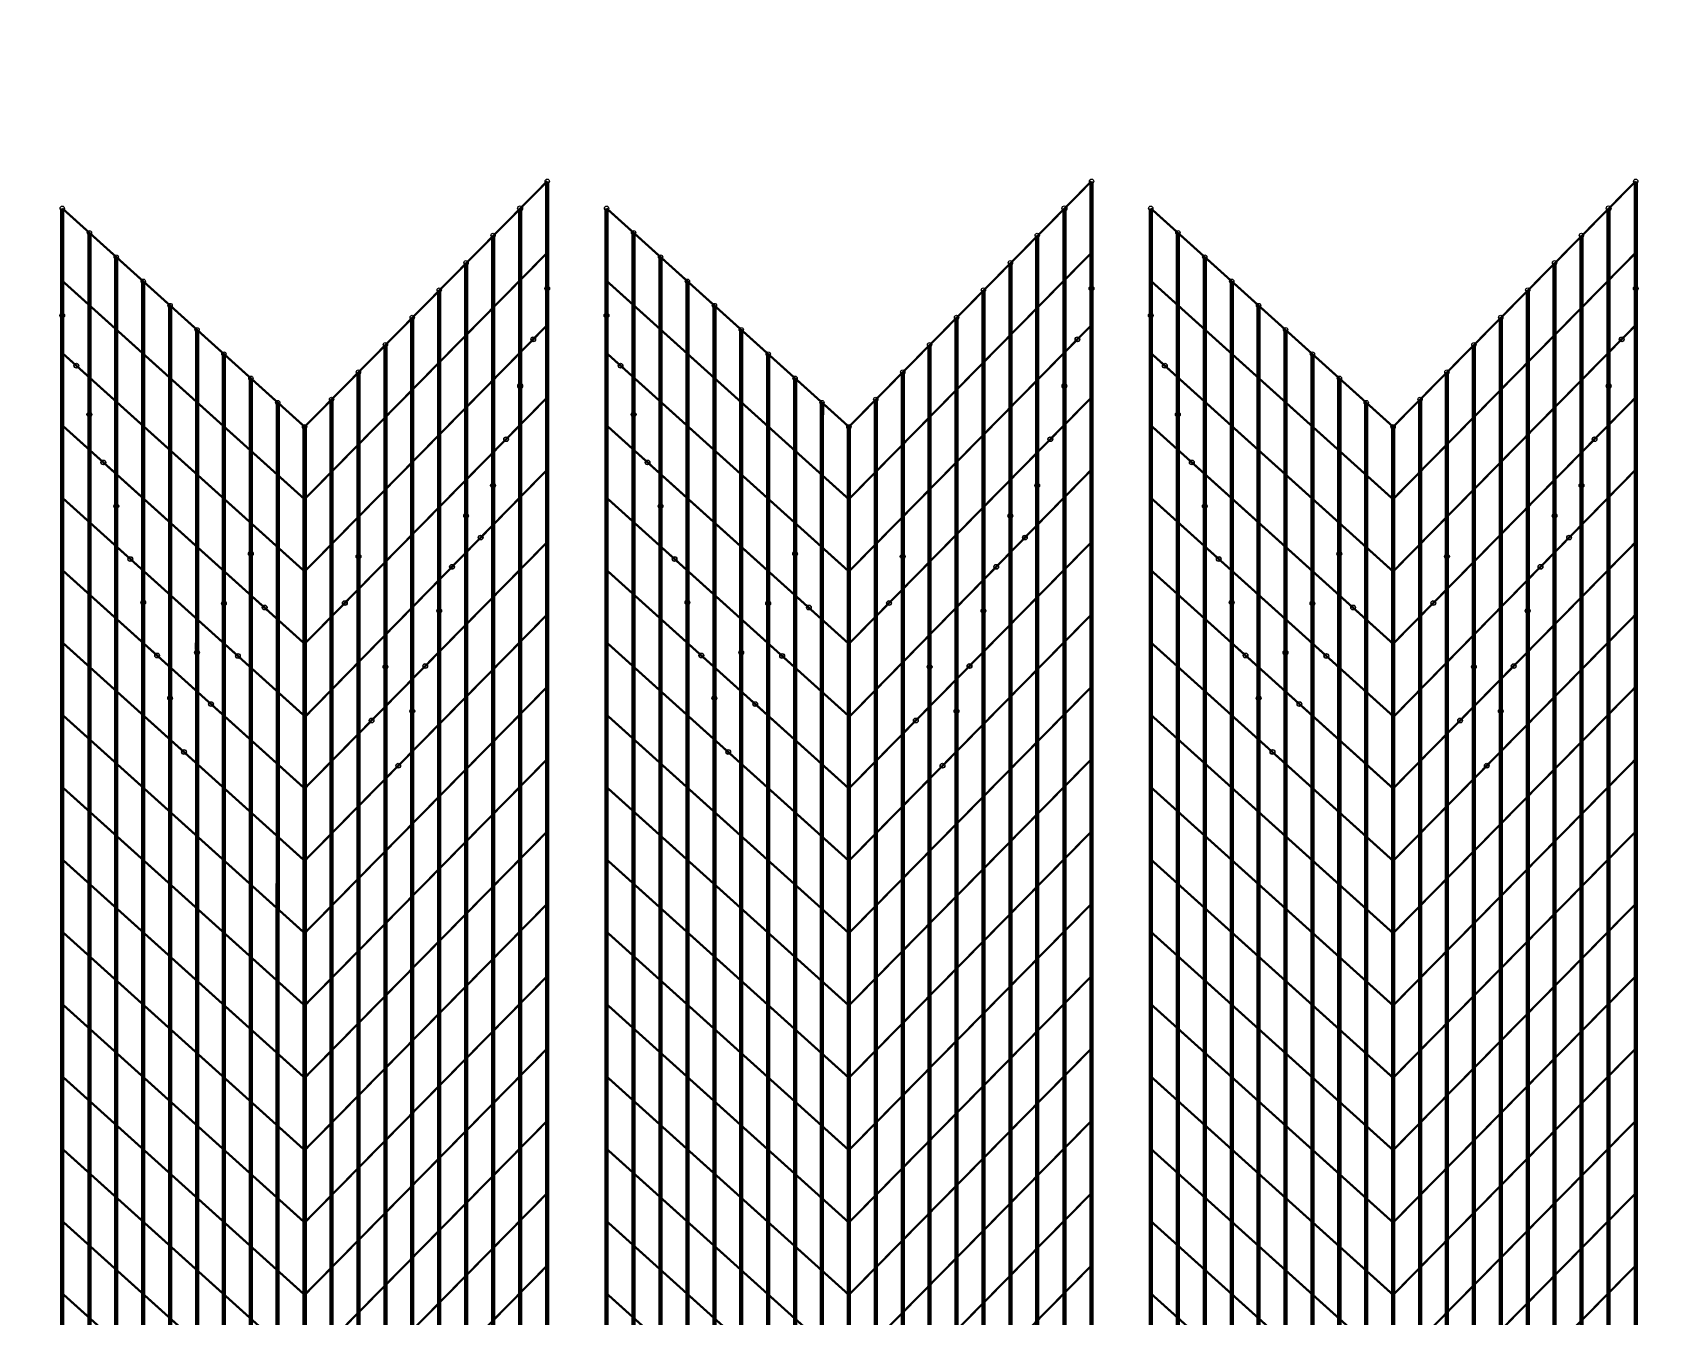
# Model space of a CAD drawing. Header units: millimetres. Extents: x -51 to 51, y -51 to 51.
# Drawn here: x 0.49 to 8.02, y 14.12 to 20.03 of the extents above; entities that cross this region are included whole.
import ezdxf

# ---------------------------------------------------------------- set-up
doc = ezdxf.new("R2010")
doc.units = ezdxf.units.MM
doc.linetypes.add('DASHED', pattern=[19.05, 12.7, -6.35])
for name, color, linetype in [('bottom_SU8', 5, 'Continuous'), ('metal', 43, 'Continuous'), ('Pt_pads', 1, 'Continuous'), ('reference', 18, 'DASHED')]:
    doc.layers.add(name, color=color, linetype=linetype)
doc.layers.add('top SU-8', color=3, linetype='Continuous', transparency=0.63)

msp = doc.modelspace()

# ---------------------------------------------------------------- linework, layer by layer
at = {"layer": 'bottom_SU8', "transparency": 33554559, "const_width": 0.01}
for points in [[(1.747, 18.2156), (2.8653, 19.3473)], [(4.2558, 18.2156), (5.3742, 19.3473)], [(6.7646, 18.2156), (7.883, 19.3473)], [(1.747, 17.8823), (2.8642, 19.0167)], [(4.2558, 17.8823), (5.373, 19.0167)], [(6.7646, 17.8823), (7.8818, 19.0167)], [(1.747, 17.5489), (2.8653, 18.6845)], [(4.2558, 17.5489), (5.3742, 18.6845)], [(6.7646, 17.5489), (7.883, 18.6845)], [(1.747, 17.2156), (2.8653, 18.3511)], [(4.2558, 17.2156), (5.3742, 18.3511)], [(6.7646, 17.2156), (7.883, 18.3511)], [(1.747, 16.8773), (2.8653, 18.0184)], [(4.2558, 16.8773), (5.3742, 18.0184)], [(6.7646, 16.8773), (7.883, 18.0184)], [(1.747, 16.5489), (2.8653, 17.6845)], [(4.2558, 16.5489), (5.3742, 17.6845)], [(6.7646, 16.5489), (7.883, 17.6845)], [(1.747, 16.2156), (2.8653, 17.3511)], [(4.2558, 16.2156), (5.3742, 17.3511)], [(6.7646, 16.2156), (7.883, 17.3511)], [(1.747, 15.8823), (2.8653, 17.0178)], [(4.2558, 15.8823), (5.3742, 17.0178)], [(6.7646, 15.8823), (7.883, 17.0178)], [(1.747, 15.5489), (2.8653, 16.6845)], [(4.2558, 15.5489), (5.3742, 16.6845)], [(6.7646, 15.5489), (7.883, 16.6845)], [(1.747, 15.2156), (2.8653, 16.3511)], [(4.2558, 15.2156), (5.3742, 16.3511)], [(6.7646, 15.2156), (7.883, 16.3511)], [(1.747, 14.8823), (2.8653, 16.0178)], [(4.2558, 14.8823), (5.3742, 16.0178)], [(6.7646, 14.8823), (7.883, 16.0178)], [(1.747, 14.5489), (2.8653, 15.6845)], [(4.2558, 14.5489), (5.3742, 15.6845)], [(6.7646, 14.5489), (7.883, 15.6845)], [(1.747, 14.2156), (2.8653, 15.3511)], [(4.2558, 14.2156), (5.3742, 15.3511)], [(6.7646, 14.2156), (7.883, 15.3511)], [(1.747, 13.8823), (2.8653, 15.0178)], [(4.2558, 13.8823), (5.3742, 15.0178)], [(6.7646, 13.8823), (7.883, 15.0178)], [(1.747, 13.5489), (2.8653, 14.6845)], [(4.2558, 13.5489), (5.3742, 14.6845)], [(6.7646, 13.5489), (7.883, 14.6845)], [(1.747, 13.2156), (2.8653, 14.3511)], [(4.2558, 13.2156), (5.3742, 14.3511)], [(6.7646, 13.2156), (7.883, 14.3511)]]:
    msp.add_lwpolyline(points, dxfattribs=at)
at = {"layer": 'bottom_SU8', "transparency": 33554544}
for points, const_width in [([(2.8653, 19.3473), (2.8653, 10.7434)], 0.02), ([(5.3742, 19.3473), (5.3742, 10.7434)], 0.02), ([(7.883, 19.3473), (7.883, 10.7434)], 0.02), ([(0.6296, 19.2223), (0.6296, 10.1367)], 0.02), ([(0.6296, 19.2223), (1.747, 18.2156)], 0.01), ([(2.7403, 19.2223), (2.7403, 10.1273)], 0.02), ([(3.1385, 19.2223), (3.1385, 10.1367)], 0.02), ([(3.1385, 19.2223), (4.2558, 18.2156)], 0.01), ([(5.2491, 19.2223), (5.2491, 10.1273)], 0.02), ([(5.6473, 19.2223), (5.6473, 10.1367)], 0.02), ([(5.6473, 19.2223), (6.7646, 18.2156)], 0.01), ([(7.758, 19.2223), (7.758, 10.1273)], 0.02), ([(0.6296, 18.8883), (1.747, 17.8816)], 0.01), ([(1.0027, 16.1266), (1.0027, 18.8861)], 0.02), ([(3.1385, 18.8883), (4.2558, 17.8816)], 0.01), ([(3.5116, 16.1266), (3.5116, 18.8861)], 0.02), ([(5.6473, 18.8883), (6.7646, 17.8816)], 0.01), ([(6.0204, 16.1266), (6.0204, 18.8861)], 0.02), ([(0.6296, 18.5556), (1.747, 17.5489)], 0.01), ([(3.1385, 18.5556), (4.2558, 17.5489)], 0.01), ([(5.6473, 18.5556), (6.7646, 17.5489)], 0.01), ([(0.6296, 18.2223), (1.747, 17.2156)], 0.01), ([(1.747, 18.2156), (1.747, 11.0436)], 0.02), ([(3.1385, 18.2223), (4.2558, 17.2156)], 0.01), ([(4.2558, 18.2156), (4.2558, 11.0436)], 0.02), ([(5.6473, 18.2223), (6.7646, 17.2156)], 0.01), ([(6.7646, 18.2156), (6.7646, 11.0436)], 0.02), ([(0.6296, 17.8889), (1.747, 16.8823)], 0.01), ([(3.1385, 17.8889), (4.2558, 16.8823)], 0.01), ([(5.6473, 17.8889), (6.7646, 16.8823)], 0.01), ([(0.6296, 17.5556), (1.747, 16.5489)], 0.01), ([(3.1385, 17.5556), (4.2558, 16.5489)], 0.01), ([(5.6473, 17.5556), (6.7646, 16.5489)], 0.01), ([(0.6296, 17.2223), (1.747, 16.2156)], 0.01), ([(3.1385, 17.2223), (4.2558, 16.2156)], 0.01), ([(5.6473, 17.2223), (6.7646, 16.2156)], 0.01), ([(0.6296, 16.8889), (1.747, 15.8823)], 0.01), ([(3.1385, 16.8889), (4.2558, 15.8823)], 0.01), ([(5.6473, 16.8889), (6.7646, 15.8823)], 0.01), ([(0.6296, 16.5556), (1.747, 15.5489)], 0.01), ([(3.1385, 16.5556), (4.2558, 15.5489)], 0.01), ([(5.6473, 16.5556), (6.7646, 15.5489)], 0.01), ([(0.6296, 16.2223), (1.747, 15.2156)], 0.01), ([(3.1385, 16.2223), (4.2558, 15.2156)], 0.01), ([(5.6473, 16.2223), (6.7646, 15.2156)], 0.01), ([(0.6296, 15.8889), (1.747, 14.8823)], 0.01), ([(3.1385, 15.8889), (4.2558, 14.8823)], 0.01), ([(5.6473, 15.8889), (6.7646, 14.8823)], 0.01), ([(0.6296, 15.5556), (1.747, 14.5489)], 0.01), ([(3.1385, 15.5556), (4.2558, 14.5489)], 0.01), ([(5.6473, 15.5556), (6.7646, 14.5489)], 0.01), ([(0.6296, 15.2223), (1.747, 14.2156)], 0.01), ([(3.1385, 15.2223), (4.2558, 14.2156)], 0.01), ([(5.6473, 15.2223), (6.7646, 14.2156)], 0.01), ([(0.6296, 14.8889), (1.747, 13.8823)], 0.01), ([(3.1385, 14.8889), (4.2558, 13.8823)], 0.01), ([(5.6473, 14.8889), (6.7646, 13.8823)], 0.01), ([(0.6296, 14.5556), (1.747, 13.5489)], 0.01), ([(3.1385, 14.5556), (4.2558, 13.5489)], 0.01), ([(5.6473, 14.5556), (6.7646, 13.5489)], 0.01), ([(0.6296, 14.2223), (1.747, 13.2156)], 0.01), ([(3.1385, 14.2223), (4.2558, 13.2156)], 0.01), ([(5.6473, 14.2223), (6.7646, 13.2156)], 0.01)]:
    msp.add_lwpolyline(points, dxfattribs=dict(at, const_width=const_width))
at = {"layer": 'bottom_SU8', "transparency": 33554559}
for points in [[(0.7547, 19.1096, 0.02, 0.02, 0), (0.7547, 9.6007, 0.02, 0.02, 0)], [(3.2635, 19.1096, 0.02, 0.02, 0), (3.2635, 9.6007, 0.02, 0.02, 0)], [(5.7723, 19.1096, 0.02, 0.02, 0), (5.7723, 9.6007, 0.02, 0.02, 0)], [(2.6153, 19.0973, 0.02, 0.02, 0), (2.6153, 9.5054, 0.02, 0.02, 0)], [(5.1241, 19.0973, 0.02, 0.02, 0), (5.1241, 9.5054, 0.02, 0.02, 0)], [(7.6329, 19.0973, 0.02, 0.02, 0), (7.6329, 9.5054, 0.02, 0.02, 0)], [(0.8787, 18.9979, 0.02, 0.02, 0), (0.8787, 9.0618, 0.02, 0.02, 0)], [(2.4913, 18.9713, 0.02, 0.02, 0), (2.4913, 8.8884, 0.02, 0.02, 0)], [(3.3875, 18.9979, 0.02, 0.02, 0), (3.3875, 9.0618, 0.02, 0.02, 0)], [(5.0001, 18.9713, 0.02, 0.02, 0), (5.0001, 8.8884, 0.02, 0.02, 0)], [(5.8963, 18.9979, 0.02, 0.02, 0), (5.8963, 9.0618, 0.02, 0.02, 0)], [(7.5089, 18.9713, 0.02, 0.02, 0), (7.5089, 8.8884, 0.02, 0.02, 0)], [(2.3672, 18.8454, 0.02, 0.02, 0), (2.3672, 8.2714, 0.02, 0.02, 0)], [(4.876, 18.8454, 0.02, 0.02, 0), (4.876, 8.2714, 0.02, 0.02, 0)], [(7.3849, 18.8454, 0.02, 0.02, 0), (7.3849, 8.2714, 0.02, 0.02, 0)], [(1.1268, 18.7744, 0.02, 0.02, 0), (1.1268, 7.9841, 0.02, 0.02, 0)], [(3.6356, 18.7744, 0.02, 0.02, 0), (3.6356, 7.9841, 0.02, 0.02, 0)], [(6.1444, 18.7744, 0.02, 0.02, 0), (6.1444, 7.9841, 0.02, 0.02, 0)], [(1.2509, 18.6626, 0.02, 0.02, 0), (1.2507, 7.4457, 0.02, 0.02, 0)], [(2.2432, 18.7194, 0.02, 0.02, 0), (2.2432, 7.6577, 0.02, 0.02, 0)], [(3.7597, 18.6626, 0.02, 0.02, 0), (3.7596, 7.4457, 0.02, 0.02, 0)], [(4.752, 18.7194, 0.02, 0.02, 0), (4.752, 7.6577, 0.02, 0.02, 0)], [(6.2685, 18.6626, 0.02, 0.02, 0), (6.2684, 7.4457, 0.02, 0.02, 0)], [(7.2608, 18.7194, 0.02, 0.02, 0), (7.2608, 7.6577, 0.02, 0.02, 0)], [(2.1191, 18.5935, 0.02, 0.02, 0), (2.1191, 7.0373, 0.02, 0.02, 0)], [(4.628, 18.5935, 0.02, 0.02, 0), (4.628, 7.0373, 0.02, 0.02, 0)], [(7.1368, 18.5935, 0.02, 0.02, 0), (7.1368, 7.0373, 0.02, 0.02, 0)], [(1.3749, 18.5509, 0.02, 0.02, 0), (1.3749, 6.9064, 0.02, 0.02, 0)], [(3.8837, 18.5509, 0.02, 0.02, 0), (3.8837, 6.9064, 0.02, 0.02, 0)], [(6.3925, 18.5509, 0.02, 0.02, 0), (6.3925, 6.9064, 0.02, 0.02, 0)], [(1.4989, 18.4391, 0.02, 0.02, 0), (1.4989, 6.3676, 0.02, 0.02, 0)], [(1.9951, 18.4675, 0.02, 0.02, 0), (1.995, 6.4201, 0.02, 0.02, 0)], [(4.0077, 18.4391, 0.02, 0.02, 0), (4.0077, 6.3676, 0.02, 0.02, 0)], [(4.5039, 18.4675, 0.02, 0.02, 0), (4.5039, 6.4201, 0.02, 0.02, 0)], [(6.5166, 18.4391, 0.02, 0.02, 0), (6.5166, 6.3676, 0.02, 0.02, 0)], [(7.0127, 18.4675, 0.02, 0.02, 0), (7.0127, 6.4201, 0.02, 0.02, 0)], [(1.623, 18.3274, 0.02, 0.02, 0), (1.6207, 6.7579, 0.02, 0.02, 0)], [(1.871, 18.3416, 0.02, 0.02, 0), (1.871, 6.8807, 0.02, 0.02, 0)], [(4.1318, 18.3274, 0.02, 0.02, 0), (4.1296, 6.7579, 0.02, 0.02, 0)], [(4.3799, 18.3416, 0.02, 0.02, 0), (4.3799, 6.8807, 0.02, 0.02, 0)], [(6.6406, 18.3274, 0.02, 0.02, 0), (6.6384, 6.7579, 0.02, 0.02, 0)], [(6.8887, 18.3416, 0.02, 0.02, 0), (6.8887, 6.8807, 0.02, 0.02, 0)], [(1.0027, 16.1266, 0.02, 0.02, 0), (1.0027, 8.523, 0.04, 0.04, 0)], [(3.5116, 16.1266, 0.02, 0.02, 0), (3.5116, 8.523, 0.04, 0.04, 0)], [(6.0204, 16.1266, 0.02, 0.02, 0), (6.0204, 8.523, 0.04, 0.04, 0)]]:
    msp.add_lwpolyline(points, format="xyseb", dxfattribs=at)
at = {"layer": 'bottom_SU8', "transparency": 33554544}
for centre, radius in [((2.8653, 19.3473), 0.01), ((5.3742, 19.3473), 0.01), ((7.883, 19.3473), 0.01), ((0.6296, 19.2223), 0.01), ((2.7403, 19.2223), 0.0115), ((3.1385, 19.2223), 0.01), ((5.2491, 19.2223), 0.0115), ((5.6473, 19.2223), 0.01), ((7.758, 19.2223), 0.0115), ((0.7547, 19.1096), 0.01), ((3.2635, 19.1096), 0.01), ((5.7723, 19.1096), 0.01), ((0.8787, 18.9979), 0.01), ((3.3875, 18.9979), 0.01), ((5.8963, 18.9979), 0.01), ((1.0027, 18.8861), 0.01), ((3.5116, 18.8861), 0.01), ((6.0204, 18.8861), 0.01), ((2.8654, 18.853), 0.011), ((5.3742, 18.853), 0.011), ((7.883, 18.853), 0.011), ((1.1268, 18.7744), 0.01), ((3.6356, 18.7744), 0.01), ((6.1444, 18.7744), 0.01), ((0.6296, 18.7289), 0.011), ((1.2509, 18.6626), 0.01), ((3.1385, 18.7289), 0.011), ((3.7597, 18.6626), 0.01), ((5.6473, 18.7289), 0.011), ((6.2685, 18.6626), 0.01), ((2.8005, 18.6186), 0.011), ((5.3093, 18.6186), 0.011), ((7.8181, 18.6186), 0.011), ((1.3749, 18.5509), 0.01), ((3.8837, 18.5509), 0.01), ((6.3925, 18.5509), 0.01), ((0.6946, 18.4972), 0.011), ((1.4989, 18.4391), 0.01), ((3.2034, 18.4972), 0.011), ((4.0077, 18.4391), 0.01), ((5.7122, 18.4972), 0.011), ((6.5166, 18.4391), 0.01), ((2.7404, 18.4037), 0.011), ((5.2492, 18.4037), 0.011), ((7.758, 18.4037), 0.011), ((1.623, 18.3274), 0.01), ((4.1318, 18.3274), 0.01), ((6.6406, 18.3274), 0.01), ((0.7546, 18.2727), 0.011), ((3.2634, 18.2727), 0.011), ((5.7722, 18.2727), 0.011), ((2.6755, 18.1584), 0.011), ((5.1843, 18.1584), 0.011), ((7.6931, 18.1584), 0.011), ((0.819, 18.0515), 0.011), ((3.3278, 18.0515), 0.011), ((5.8367, 18.0515), 0.011), ((2.6153, 17.9455), 0.011), ((5.1241, 17.9455), 0.011), ((7.6329, 17.9455), 0.011), ((0.8787, 17.8502), 0.011), ((3.3875, 17.8502), 0.011), ((5.8963, 17.8502), 0.011), ((2.4912, 17.8049), 0.011), ((5, 17.8049), 0.011), ((7.5088, 17.8049), 0.011), ((2.5582, 17.705), 0.011), ((5.067, 17.705), 0.011), ((7.5758, 17.705), 0.011), ((0.9433, 17.6064), 0.011), ((1.4988, 17.6296), 0.011), ((1.9951, 17.6183), 0.011), ((3.4521, 17.6064), 0.011), ((4.0076, 17.6296), 0.011), ((4.5039, 17.6183), 0.011), ((5.9609, 17.6064), 0.011), ((6.5164, 17.6296), 0.011), ((7.0127, 17.6183), 0.011), ((2.4263, 17.5705), 0.011), ((4.9351, 17.5705), 0.011), ((7.4439, 17.5705), 0.011), ((1.0027, 17.4055), 0.011), ((1.3748, 17.4008), 0.011), ((1.5625, 17.3829), 0.011), ((1.9321, 17.4035), 0.011), ((3.5116, 17.4055), 0.011), ((3.8836, 17.4008), 0.011), ((4.0713, 17.3829), 0.011), ((4.4409, 17.4035), 0.011), ((6.0204, 17.4055), 0.011), ((6.3924, 17.4008), 0.011), ((6.5801, 17.3829), 0.011), ((6.9497, 17.4035), 0.011), ((2.3672, 17.3672), 0.011), ((4.876, 17.3672), 0.011), ((7.3848, 17.3672), 0.011), ((1.0668, 17.1618), 0.011), ((1.2507, 17.1762), 0.011), ((1.4393, 17.1595), 0.011), ((3.5756, 17.1618), 0.011), ((3.7595, 17.1762), 0.011), ((3.9481, 17.1595), 0.011), ((6.0844, 17.1618), 0.011), ((6.2683, 17.1762), 0.011), ((6.4569, 17.1595), 0.011), ((2.1192, 17.1093), 0.011), ((2.3028, 17.1132), 0.011), ((4.628, 17.1093), 0.011), ((4.8116, 17.1132), 0.011), ((7.1368, 17.1093), 0.011), ((7.3204, 17.1132), 0.011), ((1.1268, 16.9647), 0.011), ((1.3152, 16.938), 0.011), ((3.6356, 16.9647), 0.011), ((3.824, 16.938), 0.011), ((6.1445, 16.9647), 0.011), ((6.3328, 16.938), 0.011), ((2.0556, 16.8622), 0.011), ((2.2431, 16.9055), 0.011), ((4.5644, 16.8622), 0.011), ((4.7519, 16.9055), 0.011), ((7.0732, 16.8622), 0.011), ((7.2607, 16.9055), 0.011), ((1.1909, 16.7172), 0.011), ((3.6997, 16.7172), 0.011), ((6.2086, 16.7172), 0.011), ((2.1785, 16.6539), 0.011), ((4.6873, 16.6539), 0.011), ((7.1961, 16.6539), 0.011)]:
    msp.add_circle(centre, radius, dxfattribs=at)
at = {"layer": 'bottom_SU8', "transparency": 33554559}
for centre in [(2.6153, 19.0973), (5.1241, 19.0973), (7.6329, 19.0973), (2.4913, 18.9713), (5.0001, 18.9713), (7.5089, 18.9713), (2.3672, 18.8454), (4.876, 18.8454), (7.3849, 18.8454), (2.2432, 18.7194), (4.752, 18.7194), (7.2608, 18.7194), (2.1191, 18.5935), (4.628, 18.5935), (7.1368, 18.5935), (1.9951, 18.4675), (4.5039, 18.4675), (7.0127, 18.4675), (1.871, 18.3416), (4.3799, 18.3416), (6.8887, 18.3416), (1.747, 18.2156), (4.2558, 18.2156), (6.7646, 18.2156)]:
    msp.add_circle(centre, 0.01, dxfattribs=at)
at = {"layer": 'metal', "transparency": 33554544, "const_width": 0.004}
for points in [[(2.8702, 10.7482), (2.8702, 18.853)], [(5.379, 10.7482), (5.379, 18.853)], [(7.8878, 10.7482), (7.8878, 18.853)], [(0.6258, 10.1367), (0.6251, 18.7289)], [(2.8607, 18.6797), (2.8005, 18.6186)], [(2.8607, 10.7488), (2.8607, 18.6815)], [(3.1347, 10.1367), (3.1339, 18.7289)], [(5.3695, 18.6797), (5.3093, 18.6186)], [(5.3695, 10.7488), (5.3695, 18.6815)], [(5.6435, 10.1367), (5.6427, 18.7289)], [(7.8783, 18.6797), (7.8181, 18.6186)], [(7.8783, 10.7488), (7.8783, 18.6815)], [(0.6334, 18.5523), (0.6946, 18.4972)], [(0.6345, 10.1415), (0.6345, 18.5513)], [(3.1422, 18.5523), (3.2034, 18.4972)], [(3.1433, 10.1415), (3.1433, 18.5513)], [(5.651, 18.5523), (5.7122, 18.4972)], [(5.6522, 10.1415), (5.6522, 18.5513)], [(2.7454, 10.8194), (2.7454, 18.4037)], [(5.2542, 10.8194), (5.2542, 18.4037)], [(7.763, 10.8194), (7.763, 18.4037)], [(2.7357, 18.2195), (2.6755, 18.1584)], [(2.7355, 10.8197), (2.7357, 18.2215)], [(5.2445, 18.2195), (5.1843, 18.1584)], [(5.2443, 10.8197), (5.2445, 18.2215)], [(7.7533, 18.2195), (7.6931, 18.1584)], [(7.7531, 10.8197), (7.7533, 18.2215)], [(0.7593, 10.2776), (0.7593, 18.1085)], [(0.7593, 18.105), (0.819, 18.0515)], [(3.2682, 10.2776), (3.2682, 18.1085)], [(3.2682, 18.105), (3.3278, 18.0515)], [(5.777, 10.2776), (5.777, 18.1085)], [(5.777, 18.105), (5.8367, 18.0515)], [(2.6204, 10.865), (2.6204, 17.9455)], [(5.1292, 10.865), (5.1292, 17.9455)], [(7.638, 10.865), (7.638, 17.9455)], [(0.8737, 17.8502), (0.8741, 10.4051)], [(3.3825, 17.8502), (3.3829, 10.4051)], [(5.8913, 17.8502), (5.8917, 10.4051)], [(2.496, 10.918), (2.496, 17.8049)], [(2.6109, 10.8655), (2.6109, 17.7607)], [(5.0048, 10.918), (5.0048, 17.8049)], [(5.1197, 10.8655), (5.1197, 17.7607)], [(7.5136, 10.918), (7.5136, 17.8049)], [(7.6286, 10.8655), (7.6286, 17.7607)], [(2.6109, 17.7588), (2.5582, 17.705)], [(5.1197, 17.7588), (5.067, 17.705)], [(7.6286, 17.7588), (7.5758, 17.705)], [(0.8827, 17.661), (0.9433, 17.6064)], [(0.8839, 10.4051), (0.8839, 17.6599)], [(1.4946, 11.0612), (1.4946, 17.6296)], [(1.9952, 11.1306), (1.9952, 17.6183)], [(2.4883, 17.6338), (2.4263, 17.5705)], [(2.4866, 10.9206), (2.4874, 17.6328)], [(3.3915, 17.661), (3.4521, 17.6064)], [(3.3927, 10.4051), (3.3927, 17.6599)], [(4.0034, 11.0612), (4.0034, 17.6296)], [(4.5041, 11.1306), (4.5041, 17.6183)], [(4.9972, 17.6338), (4.9351, 17.5705)], [(4.9954, 10.9206), (4.9963, 17.6328)], [(5.9003, 17.661), (5.9609, 17.6064)], [(5.9015, 10.4051), (5.9015, 17.6599)], [(6.5122, 11.0612), (6.5122, 17.6296)], [(7.0129, 11.1306), (7.0129, 17.6183)], [(7.506, 17.6338), (7.4439, 17.5705)], [(7.5042, 10.9206), (7.5051, 17.6328)], [(0.9986, 10.5353), (0.9986, 17.4055)], [(1.3703, 10.9305), (1.3703, 17.4019)], [(1.5022, 17.4382), (1.5625, 17.3829)], [(1.5034, 11.0612), (1.5033, 17.4372)], [(1.8691, 17.3396), (1.9321, 17.4035)], [(3.5074, 10.5353), (3.5074, 17.4055)], [(3.8791, 10.9305), (3.8791, 17.4019)], [(4.0111, 17.4382), (4.0713, 17.3829)], [(4.0122, 11.0612), (4.0121, 17.4372)], [(4.3779, 17.3396), (4.4409, 17.4035)], [(6.0162, 10.5353), (6.0162, 17.4055)], [(6.388, 10.9305), (6.388, 17.4019)], [(6.5199, 17.4382), (6.5801, 17.3829)], [(6.5211, 11.0612), (6.5209, 17.4372)], [(6.8867, 17.3396), (6.9497, 17.4035)], [(1.871, 11.1845), (1.871, 17.3416)], [(2.3719, 10.9703), (2.3724, 17.3672)], [(4.3799, 11.1845), (4.3799, 17.3416)], [(4.8807, 10.9703), (4.8812, 17.3672)], [(6.8887, 11.1845), (6.8887, 17.3416)], [(7.3895, 10.9703), (7.39, 17.3672)], [(1.0067, 10.5353), (1.0067, 17.2176)], [(1.0067, 17.2159), (1.0668, 17.1618)], [(1.2458, 10.7991), (1.2458, 17.1762)], [(1.3796, 10.9305), (1.3796, 17.2152)], [(1.3796, 17.2133), (1.4393, 17.1595)], [(2.3624, 17.1736), (2.3028, 17.1132)], [(2.3624, 10.9715), (2.3624, 17.1754)], [(3.5156, 10.5353), (3.5156, 17.2176)], [(3.5156, 17.2159), (3.5756, 17.1618)], [(3.7546, 10.7991), (3.7546, 17.1762)], [(3.8884, 10.9305), (3.8884, 17.2152)], [(3.8884, 17.2133), (3.9481, 17.1595)], [(4.8713, 17.1736), (4.8116, 17.1132)], [(4.8713, 10.9715), (4.8713, 17.1754)], [(6.0244, 10.5353), (6.0244, 17.2176)], [(6.0244, 17.2159), (6.0844, 17.1618)], [(6.2634, 10.7991), (6.2634, 17.1762)], [(6.3972, 10.9305), (6.3972, 17.2152)], [(6.3972, 17.2133), (6.4569, 17.1595)], [(7.3801, 17.1736), (7.3204, 17.1132)], [(7.3801, 10.9715), (7.3801, 17.1754)], [(2.1238, 11.0936), (2.1232, 17.1093)], [(4.6326, 11.0936), (4.632, 17.1093)], [(7.1414, 11.0936), (7.1408, 17.1093)], [(1.1223, 10.6687), (1.1223, 16.9647)], [(1.2556, 10.8007), (1.2556, 16.9939)], [(1.2556, 16.9917), (1.3152, 16.938)], [(3.6311, 10.6687), (3.6311, 16.9647)], [(3.7644, 10.8007), (3.7644, 16.9939)], [(3.7644, 16.9917), (3.824, 16.938)], [(6.1399, 10.6687), (6.1399, 16.9647)], [(6.2732, 10.8007), (6.2732, 16.9939)], [(6.2732, 16.9917), (6.3328, 16.938)], [(2.1155, 16.9236), (2.0556, 16.8622)], [(2.1141, 11.0936), (2.1146, 16.9227)], [(2.2482, 11.0247), (2.2482, 16.9055)], [(4.6243, 16.9236), (4.5644, 16.8622)], [(4.6229, 11.0936), (4.6234, 16.9227)], [(4.7571, 11.0247), (4.7571, 16.9055)], [(7.1331, 16.9236), (7.0732, 16.8622)], [(7.1318, 11.0936), (7.1323, 16.9227)], [(7.2659, 11.0247), (7.2659, 16.9055)], [(1.1302, 10.6682), (1.131, 16.7744)], [(1.131, 16.7718), (1.1909, 16.7172)], [(2.2378, 16.7143), (2.1785, 16.6539)], [(2.2378, 11.025), (2.2378, 16.7163)], [(3.639, 10.6682), (3.6398, 16.7744)], [(3.6398, 16.7718), (3.6997, 16.7172)], [(4.7466, 16.7143), (4.6873, 16.6539)], [(4.7466, 11.025), (4.7466, 16.7163)], [(6.1478, 10.6682), (6.1486, 16.7744)], [(6.1486, 16.7718), (6.2086, 16.7172)], [(7.2554, 16.7143), (7.1961, 16.6539)], [(7.2554, 11.025), (7.2554, 16.7163)]]:
    msp.add_lwpolyline(points, dxfattribs=at)
at = {"layer": 'metal', "transparency": 33554554, "const_width": 0.004}
for points in [[(0.7505, 10.2776), (0.7498, 18.2727)], [(3.2593, 10.2776), (3.2586, 18.2727)], [(5.7681, 10.2776), (5.7674, 18.2727)]]:
    msp.add_lwpolyline(points, dxfattribs=at)
at = {"layer": 'metal', "transparency": 33554544}
for centre in [(2.8654, 18.853), (5.3742, 18.853), (7.883, 18.853), (0.6296, 18.7289), (3.1385, 18.7289), (5.6473, 18.7289), (2.8005, 18.6186), (5.3093, 18.6186), (7.8181, 18.6186), (0.6946, 18.4972), (3.2034, 18.4972), (5.7122, 18.4972), (2.7404, 18.4037), (5.2492, 18.4037), (7.758, 18.4037), (0.7546, 18.2727), (3.2634, 18.2727), (5.7722, 18.2727), (2.6755, 18.1584), (5.1843, 18.1584), (7.6931, 18.1584), (0.819, 18.0515), (3.3278, 18.0515), (5.8367, 18.0515), (2.6153, 17.9455), (5.1241, 17.9455), (7.6329, 17.9455), (0.8787, 17.8502), (3.3875, 17.8502), (5.8963, 17.8502), (2.4912, 17.8049), (5, 17.8049), (7.5088, 17.8049), (2.5582, 17.705), (5.067, 17.705), (7.5758, 17.705), (0.9433, 17.6064), (1.4988, 17.6296), (1.9951, 17.6183), (3.4521, 17.6064), (4.0076, 17.6296), (4.5039, 17.6183), (5.9609, 17.6064), (6.5164, 17.6296), (7.0127, 17.6183), (2.4263, 17.5705), (4.9351, 17.5705), (7.4439, 17.5705), (1.0027, 17.4055), (1.3748, 17.4008), (1.5625, 17.3829), (1.9321, 17.4035), (3.5116, 17.4055), (3.8836, 17.4008), (4.0713, 17.3829), (4.4409, 17.4035), (6.0204, 17.4055), (6.3924, 17.4008), (6.5801, 17.3829), (6.9497, 17.4035), (2.3672, 17.3672), (4.876, 17.3672), (7.3848, 17.3672), (1.0668, 17.1618), (1.2507, 17.1762), (1.4393, 17.1595), (3.5756, 17.1618), (3.7595, 17.1762), (3.9481, 17.1595), (6.0844, 17.1618), (6.2683, 17.1762), (6.4569, 17.1595), (2.1192, 17.1093), (2.3028, 17.1132), (4.628, 17.1093), (4.8116, 17.1132), (7.1368, 17.1093), (7.3204, 17.1132), (1.1268, 16.9647), (1.3152, 16.938), (3.6356, 16.9647), (3.824, 16.938), (6.1445, 16.9647), (6.3328, 16.938), (2.0556, 16.8622), (2.2431, 16.9055), (4.5644, 16.8622), (4.7519, 16.9055), (7.0732, 16.8622), (7.2607, 16.9055), (1.1909, 16.7172), (3.6997, 16.7172), (6.2086, 16.7172), (2.1785, 16.6539), (4.6873, 16.6539), (7.1961, 16.6539)]:
    msp.add_circle(centre, 0.01, dxfattribs=at)
at = {"layer": 'Pt_pads', "transparency": 33554544}
for centre in [(2.8654, 18.853), (5.3742, 18.853), (7.883, 18.853), (0.6296, 18.7289), (3.1385, 18.7289), (5.6473, 18.7289), (2.8005, 18.6186), (5.3093, 18.6186), (7.8181, 18.6186), (0.6946, 18.4972), (3.2034, 18.4972), (5.7122, 18.4972), (2.7404, 18.4037), (5.2492, 18.4037), (7.758, 18.4037), (0.7546, 18.2727), (3.2634, 18.2727), (5.7722, 18.2727), (2.6755, 18.1584), (5.1843, 18.1584), (7.6931, 18.1584), (0.819, 18.0515), (3.3278, 18.0515), (5.8367, 18.0515), (2.6153, 17.9455), (5.1241, 17.9455), (7.6329, 17.9455), (0.8787, 17.8502), (3.3875, 17.8502), (5.8963, 17.8502), (2.4912, 17.8049), (5, 17.8049), (7.5088, 17.8049), (2.5582, 17.705), (5.067, 17.705), (7.5758, 17.705), (0.9433, 17.6064), (1.4988, 17.6296), (1.9951, 17.6183), (3.4521, 17.6064), (4.0076, 17.6296), (4.5039, 17.6183), (5.9609, 17.6064), (6.5164, 17.6296), (7.0127, 17.6183), (2.4263, 17.5705), (4.9351, 17.5705), (7.4439, 17.5705), (1.0027, 17.4055), (1.3748, 17.4008), (1.5625, 17.3829), (1.9321, 17.4035), (3.5116, 17.4055), (3.8836, 17.4008), (4.0713, 17.3829), (4.4409, 17.4035), (6.0204, 17.4055), (6.3924, 17.4008), (6.5801, 17.3829), (6.9497, 17.4035), (2.3672, 17.3672), (4.876, 17.3672), (7.3848, 17.3672), (1.0668, 17.1618), (1.2507, 17.1762), (1.4393, 17.1595), (3.5756, 17.1618), (3.7595, 17.1762), (3.9481, 17.1595), (6.0844, 17.1618), (6.2683, 17.1762), (6.4569, 17.1595), (2.1192, 17.1093), (2.3028, 17.1132), (4.628, 17.1093), (4.8116, 17.1132), (7.1368, 17.1093), (7.3204, 17.1132), (1.1268, 16.9647), (1.3152, 16.938), (3.6356, 16.9647), (3.824, 16.938), (6.1445, 16.9647), (6.3328, 16.938), (2.0556, 16.8622), (2.2431, 16.9055), (4.5644, 16.8622), (4.7519, 16.9055), (7.0732, 16.8622), (7.2607, 16.9055), (1.1909, 16.7172), (3.6997, 16.7172), (6.2086, 16.7172), (2.1785, 16.6539), (4.6873, 16.6539), (7.1961, 16.6539)]:
    msp.add_circle(centre, 0.01, dxfattribs=at)
at = {"layer": 'reference'}
msp.add_circle((0, 0), 38.1, dxfattribs=at)
at = {"layer": 'top SU-8', "transparency": 33554559, "const_width": 0.01}
for points in [[(1.747, 18.2156), (2.8653, 19.3473)], [(4.2558, 18.2156), (5.3742, 19.3473)], [(6.7646, 18.2156), (7.883, 19.3473)], [(1.747, 17.8823), (2.8642, 19.0167)], [(4.2558, 17.8823), (5.373, 19.0167)], [(6.7646, 17.8823), (7.8818, 19.0167)], [(1.747, 17.5489), (2.7908, 18.6088)], [(4.2558, 17.5489), (5.2996, 18.6088)], [(6.7646, 17.5489), (7.8085, 18.6088)], [(1.9421, 17.4137), (2.6654, 18.1481)], [(4.4509, 17.4137), (5.1742, 18.1481)], [(6.9597, 17.4137), (7.683, 18.1481)], [(2.3123, 17.1229), (2.8653, 17.6845)], [(4.8211, 17.1229), (5.3742, 17.6845)], [(7.3299, 17.1229), (7.883, 17.6845)], [(1.747, 16.8773), (2.4164, 17.5603)], [(4.2558, 16.8773), (4.9252, 17.5603)], [(6.7646, 16.8773), (7.434, 17.5603)], [(2.1877, 16.6631), (2.8653, 17.3511)], [(4.6965, 16.6631), (5.3742, 17.3511)], [(7.2054, 16.6631), (7.883, 17.3511)], [(1.747, 15.8823), (2.8653, 17.0178)], [(4.2558, 15.8823), (5.3742, 17.0178)], [(6.7646, 15.8823), (7.883, 17.0178)], [(1.747, 15.5489), (2.8653, 16.6845)], [(4.2558, 15.5489), (5.3742, 16.6845)], [(6.7646, 15.5489), (7.883, 16.6845)], [(1.747, 15.2156), (2.8653, 16.3511)], [(4.2558, 15.2156), (5.3742, 16.3511)], [(6.7646, 15.2156), (7.883, 16.3511)], [(1.747, 14.8823), (2.8653, 16.0178)], [(4.2558, 14.8823), (5.3742, 16.0178)], [(6.7646, 14.8823), (7.883, 16.0178)], [(1.747, 14.5489), (2.8653, 15.6845)], [(4.2558, 14.5489), (5.3742, 15.6845)], [(6.7646, 14.5489), (7.883, 15.6845)], [(1.747, 14.2156), (2.8653, 15.3511)], [(4.2558, 14.2156), (5.3742, 15.3511)], [(6.7646, 14.2156), (7.883, 15.3511)], [(1.747, 13.8823), (2.8653, 15.0178)], [(4.2558, 13.8823), (5.3742, 15.0178)], [(6.7646, 13.8823), (7.883, 15.0178)], [(1.747, 13.5489), (2.8653, 14.6845)], [(4.2558, 13.5489), (5.3742, 14.6845)], [(6.7646, 13.5489), (7.883, 14.6845)], [(1.747, 13.2156), (2.8653, 14.3511)], [(4.2558, 13.2156), (5.3742, 14.3511)], [(6.7646, 13.2156), (7.883, 14.3511)]]:
    msp.add_lwpolyline(points, dxfattribs=at)
at = {"layer": 'top SU-8', "transparency": 33554544}
for points, const_width in [([(2.8654, 18.8677), (2.8653, 19.3473)], 0.02), ([(5.3742, 18.8677), (5.3742, 19.3473)], 0.02), ([(7.883, 18.8677), (7.883, 19.3473)], 0.02), ([(0.6296, 18.7475), (0.6296, 19.2223)], 0.02), ([(0.6296, 19.2223), (1.747, 18.2156)], 0.01), ([(2.7403, 18.4194), (2.7403, 19.2223)], 0.02), ([(3.1385, 18.7475), (3.1385, 19.2223)], 0.02), ([(3.1385, 19.2223), (4.2558, 18.2156)], 0.01), ([(5.2491, 18.4194), (5.2491, 19.2223)], 0.02), ([(5.6473, 18.7475), (5.6473, 19.2223)], 0.02), ([(5.6473, 19.2223), (6.7646, 18.2156)], 0.01), ([(7.7579, 18.4194), (7.758, 19.2223)], 0.02), ([(0.7546, 18.2896), (0.7547, 19.1096)], 0.02), ([(3.2634, 18.2896), (3.2635, 19.1096)], 0.02), ([(5.7722, 18.2896), (5.7723, 19.1096)], 0.02), ([(2.6153, 17.9599), (2.6153, 19.0973)], 0.02), ([(5.1241, 17.9599), (5.1241, 19.0973)], 0.02), ([(7.6329, 17.9599), (7.6329, 19.0973)], 0.02), ([(0.8787, 17.8674), (0.8787, 18.9979)], 0.02), ([(2.4913, 17.8216), (2.4913, 18.9713)], 0.02), ([(3.3875, 17.8674), (3.3875, 18.9979)], 0.02), ([(5.0001, 17.8216), (5.0001, 18.9713)], 0.02), ([(5.8963, 17.8674), (5.8963, 18.9979)], 0.02), ([(7.5089, 17.8216), (7.5089, 18.9713)], 0.02), ([(0.6296, 18.8883), (1.747, 17.8816)], 0.01), ([(1.0027, 17.421), (1.0027, 18.8861)], 0.02), ([(3.1385, 18.8883), (4.2558, 17.8816)], 0.01), ([(3.5116, 17.421), (3.5116, 18.8861)], 0.02), ([(5.6473, 18.8883), (6.7646, 17.8816)], 0.01), ([(6.0204, 17.421), (6.0204, 18.8861)], 0.02), ([(2.3672, 17.3843), (2.3672, 18.8454)], 0.02), ([(2.8651, 18.837), (2.8653, 10.7434)], 0.02), ([(4.876, 17.3843), (4.876, 18.8454)], 0.02), ([(5.3739, 18.837), (5.3742, 10.7434)], 0.02), ([(7.3848, 17.3843), (7.3849, 18.8454)], 0.02), ([(7.8828, 18.837), (7.883, 10.7434)], 0.02), ([(1.1268, 16.98), (1.1268, 18.7744)], 0.02), ([(3.6356, 16.98), (3.6356, 18.7744)], 0.02), ([(6.1445, 16.98), (6.1444, 18.7744)], 0.02), ([(0.6296, 18.7158), (0.6296, 10.1367)], 0.02), ([(1.2507, 17.1889), (1.2509, 18.6626)], 0.02), ([(2.2431, 16.9203), (2.2432, 18.7194)], 0.02), ([(2.8119, 18.6302), (2.8653, 18.6845)], 0.01), ([(3.1385, 18.7158), (3.1385, 10.1367)], 0.02), ([(3.7595, 17.1889), (3.7597, 18.6626)], 0.02), ([(4.7519, 16.9203), (4.752, 18.7194)], 0.02), ([(5.3207, 18.6302), (5.3742, 18.6845)], 0.01), ([(5.6473, 18.7158), (5.6473, 10.1367)], 0.02), ([(6.2683, 17.1889), (6.2685, 18.6626)], 0.02), ([(7.2607, 16.9203), (7.2608, 18.7194)], 0.02), ([(7.8296, 18.6302), (7.883, 18.6845)], 0.01), ([(2.1192, 17.1298), (2.1191, 18.5935)], 0.02), ([(4.628, 17.1298), (4.628, 18.5935)], 0.02), ([(7.1368, 17.1298), (7.1368, 18.5935)], 0.02), ([(0.6841, 18.5066), (0.6296, 18.5556)], 0.01), ([(1.3748, 17.4156), (1.3749, 18.5509)], 0.02), ([(3.1929, 18.5066), (3.1385, 18.5556)], 0.01), ([(3.8836, 17.4156), (3.8837, 18.5509)], 0.02), ([(5.7018, 18.5066), (5.6473, 18.5556)], 0.01), ([(6.3924, 17.4156), (6.3925, 18.5509)], 0.02), ([(0.7058, 18.487), (1.747, 17.5489)], 0.01), ([(1.4988, 17.6465), (1.4989, 18.4391)], 0.02), ([(1.995, 17.6339), (1.9951, 18.4675)], 0.02), ([(3.2146, 18.487), (4.2558, 17.5489)], 0.01), ([(4.0076, 17.6465), (4.0077, 18.4391)], 0.02), ([(4.5038, 17.6339), (4.5039, 18.4675)], 0.02), ([(5.7235, 18.487), (6.7646, 17.5489)], 0.01), ([(6.5164, 17.6465), (6.5166, 18.4391)], 0.02), ([(7.0127, 17.6339), (7.0127, 18.4675)], 0.02), ([(2.7403, 18.3879), (2.7403, 10.1273)], 0.02), ([(5.2491, 18.3879), (5.2491, 10.1273)], 0.02), ([(7.758, 18.3879), (7.758, 10.1273)], 0.02), ([(2.6866, 18.1697), (2.8653, 18.3511)], 0.01), ([(5.1955, 18.1697), (5.3742, 18.3511)], 0.01), ([(7.7043, 18.1697), (7.883, 18.3511)], 0.01), ([(0.8075, 18.062), (0.6296, 18.2223)], 0.01), ([(1.747, 18.2156), (1.747, 11.0436)], 0.02), ([(3.3163, 18.062), (3.1385, 18.2223)], 0.01), ([(4.2558, 18.2156), (4.2558, 11.0436)], 0.02), ([(5.8252, 18.062), (5.6473, 18.2223)], 0.01), ([(6.7646, 18.2156), (6.7646, 11.0436)], 0.02), ([(1.5511, 17.3921), (0.8312, 18.0405)], 0.01), ([(2.568, 17.715), (2.8653, 18.0184)], 0.01), ([(4.0599, 17.3921), (3.34, 18.0405)], 0.01), ([(5.0768, 17.715), (5.3742, 18.0184)], 0.01), ([(6.5687, 17.3921), (5.8488, 18.0405)], 0.01), ([(7.5856, 17.715), (7.883, 18.0184)], 0.01), ([(0.9321, 17.6164), (0.6296, 17.8889)], 0.01), ([(3.441, 17.6164), (3.1385, 17.8889)], 0.01), ([(5.9498, 17.6164), (5.6473, 17.8889)], 0.01), ([(2.4369, 17.5813), (2.5487, 17.6953)], 0.01), ([(4.9457, 17.5813), (5.0575, 17.6953)], 0.01), ([(7.4546, 17.5813), (7.5663, 17.6953)], 0.01), ([(1.0557, 17.1718), (0.6296, 17.5556)], 0.01), ([(1.4288, 17.1689), (0.9549, 17.5959)], 0.01), ([(3.5645, 17.1718), (3.1385, 17.5556)], 0.01), ([(3.9377, 17.1689), (3.4638, 17.5959)], 0.01), ([(6.0733, 17.1718), (5.6473, 17.5556)], 0.01), ([(6.4465, 17.1689), (5.9726, 17.5959)], 0.01), ([(1.0027, 16.1266), (1.0027, 17.3893)], 0.02), ([(1.9213, 17.3926), (1.747, 17.2156)], 0.01), ([(3.5116, 16.1266), (3.5116, 17.3893)], 0.02), ([(4.4302, 17.3926), (4.2558, 17.2156)], 0.01), ([(6.0204, 16.1266), (6.0204, 17.3893)], 0.02), ([(6.939, 17.3926), (6.7646, 17.2156)], 0.01), ([(1.5715, 17.3737), (1.747, 17.2156)], 0.01), ([(4.0804, 17.3737), (4.2558, 17.2156)], 0.01), ([(6.5892, 17.3737), (6.7646, 17.2156)], 0.01), ([(1.1791, 16.7273), (0.6296, 17.2223)], 0.01), ([(3.6879, 16.7273), (3.1385, 17.2223)], 0.01), ([(6.1967, 16.7273), (5.6473, 17.2223)], 0.01), ([(1.3051, 16.947), (1.0785, 17.1512)], 0.01), ([(1.4488, 17.1509), (1.747, 16.8823)], 0.01), ([(2.2922, 17.1024), (2.066, 16.8729)], 0.01), ([(3.814, 16.947), (3.5874, 17.1512)], 0.01), ([(3.9577, 17.1509), (4.2558, 16.8823)], 0.01), ([(4.801, 17.1024), (4.5748, 16.8729)], 0.01), ([(6.3228, 16.947), (6.0962, 17.1512)], 0.01), ([(6.4665, 17.1509), (6.7646, 16.8823)], 0.01), ([(7.3099, 17.1024), (7.0837, 16.8729)], 0.01), ([(1.3248, 16.9295), (1.747, 16.5489)], 0.01), ([(3.8336, 16.9295), (4.2558, 16.5489)], 0.01), ([(6.3425, 16.9295), (6.7646, 16.5489)], 0.01), ([(0.6296, 16.8889), (1.747, 15.8823)], 0.01), ([(3.1385, 16.8889), (4.2558, 15.8823)], 0.01), ([(5.6473, 16.8889), (6.7646, 15.8823)], 0.01), ([(2.046, 16.8526), (1.747, 16.5489)], 0.01), ([(4.5548, 16.8526), (4.2558, 16.5489)], 0.01), ([(7.0637, 16.8526), (6.7646, 16.5489)], 0.01), ([(1.1998, 16.7086), (1.747, 16.2156)], 0.01), ([(3.7086, 16.7086), (4.2558, 16.2156)], 0.01), ([(6.2175, 16.7086), (6.7646, 16.2156)], 0.01), ([(2.1683, 16.6436), (1.747, 16.2156)], 0.01), ([(4.6771, 16.6436), (4.2558, 16.2156)], 0.01), ([(7.186, 16.6436), (6.7646, 16.2156)], 0.01), ([(0.6296, 16.5556), (1.747, 15.5489)], 0.01), ([(3.1385, 16.5556), (4.2558, 15.5489)], 0.01), ([(5.6473, 16.5556), (6.7646, 15.5489)], 0.01), ([(0.6296, 16.2223), (1.747, 15.2156)], 0.01), ([(3.1385, 16.2223), (4.2558, 15.2156)], 0.01), ([(5.6473, 16.2223), (6.7646, 15.2156)], 0.01), ([(0.6296, 15.8889), (1.747, 14.8823)], 0.01), ([(3.1385, 15.8889), (4.2558, 14.8823)], 0.01), ([(5.6473, 15.8889), (6.7646, 14.8823)], 0.01), ([(0.6296, 15.5556), (1.747, 14.5489)], 0.01), ([(3.1385, 15.5556), (4.2558, 14.5489)], 0.01), ([(5.6473, 15.5556), (6.7646, 14.5489)], 0.01), ([(0.6296, 15.2223), (1.747, 14.2156)], 0.01), ([(3.1385, 15.2223), (4.2558, 14.2156)], 0.01), ([(5.6473, 15.2223), (6.7646, 14.2156)], 0.01), ([(0.6296, 14.8889), (1.747, 13.8823)], 0.01), ([(3.1385, 14.8889), (4.2558, 13.8823)], 0.01), ([(5.6473, 14.8889), (6.7646, 13.8823)], 0.01), ([(0.6296, 14.5556), (1.747, 13.5489)], 0.01), ([(3.1385, 14.5556), (4.2558, 13.5489)], 0.01), ([(5.6473, 14.5556), (6.7646, 13.5489)], 0.01), ([(0.6296, 14.2223), (1.747, 13.2156)], 0.01), ([(3.1385, 14.2223), (4.2558, 13.2156)], 0.01), ([(5.6473, 14.2223), (6.7646, 13.2156)], 0.01)]:
    msp.add_lwpolyline(points, dxfattribs=dict(at, const_width=const_width))
at = {"layer": 'top SU-8', "transparency": 33554559}
for points in [[(1.623, 18.3274, 0.02, 0.02, 0), (1.6207, 6.7579, 0.02, 0.02, 0)], [(1.871, 18.3416, 0.02, 0.02, 0), (1.871, 6.8807, 0.02, 0.02, 0)], [(4.1318, 18.3274, 0.02, 0.02, 0), (4.1296, 6.7579, 0.02, 0.02, 0)], [(4.3799, 18.3416, 0.02, 0.02, 0), (4.3799, 6.8807, 0.02, 0.02, 0)], [(6.6406, 18.3274, 0.02, 0.02, 0), (6.6384, 6.7579, 0.02, 0.02, 0)], [(6.8887, 18.3416, 0.02, 0.02, 0), (6.8887, 6.8807, 0.02, 0.02, 0)], [(0.7547, 18.2528, 0.02, 0.02, 0), (0.7547, 9.6007, 0.02, 0.02, 0)], [(3.2635, 18.2528, 0.02, 0.02, 0), (3.2635, 9.6007, 0.02, 0.02, 0)], [(5.7723, 18.2528, 0.02, 0.02, 0), (5.7723, 9.6007, 0.02, 0.02, 0)], [(2.6153, 17.9312, 0.02, 0.02, 0), (2.6153, 9.5054, 0.02, 0.02, 0)], [(5.1241, 17.9312, 0.02, 0.02, 0), (5.1241, 9.5054, 0.02, 0.02, 0)], [(7.6329, 17.9312, 0.02, 0.02, 0), (7.6329, 9.5054, 0.02, 0.02, 0)], [(0.8787, 17.8355, 0.02, 0.02, 0), (0.8787, 9.0618, 0.02, 0.02, 0)], [(3.3875, 17.8355, 0.02, 0.02, 0), (3.3875, 9.0618, 0.02, 0.02, 0)], [(5.8963, 17.8355, 0.02, 0.02, 0), (5.8963, 9.0618, 0.02, 0.02, 0)], [(2.4913, 17.7873, 0.02, 0.02, 0), (2.4913, 8.8884, 0.02, 0.02, 0)], [(5.0001, 17.7873, 0.02, 0.02, 0), (5.0001, 8.8884, 0.02, 0.02, 0)], [(7.5089, 17.7873, 0.02, 0.02, 0), (7.5089, 8.8884, 0.02, 0.02, 0)], [(1.4989, 17.6134, 0.02, 0.02, 0), (1.4989, 6.3676, 0.02, 0.02, 0)], [(1.9949, 17.6023, 0.02, 0.02, 0), (1.995, 6.4201, 0.02, 0.02, 0)], [(4.0077, 17.6134, 0.02, 0.02, 0), (4.0077, 6.3676, 0.02, 0.02, 0)], [(4.5037, 17.6023, 0.02, 0.02, 0), (4.5039, 6.4201, 0.02, 0.02, 0)], [(6.5166, 17.6134, 0.02, 0.02, 0), (6.5166, 6.3676, 0.02, 0.02, 0)], [(7.0125, 17.6023, 0.02, 0.02, 0), (7.0127, 6.4201, 0.02, 0.02, 0)], [(1.3749, 17.3869, 0.02, 0.02, 0), (1.3749, 6.9064, 0.02, 0.02, 0)], [(3.8837, 17.3869, 0.02, 0.02, 0), (3.8837, 6.9064, 0.02, 0.02, 0)], [(6.3925, 17.3869, 0.02, 0.02, 0), (6.3925, 6.9064, 0.02, 0.02, 0)], [(2.3672, 17.3516, 0.02, 0.02, 0), (2.3672, 8.2714, 0.02, 0.02, 0)], [(4.876, 17.3516, 0.02, 0.02, 0), (4.876, 8.2714, 0.02, 0.02, 0)], [(7.3849, 17.3516, 0.02, 0.02, 0), (7.3849, 8.2714, 0.02, 0.02, 0)], [(1.2509, 17.1634, 0.02, 0.02, 0), (1.2507, 7.4457, 0.02, 0.02, 0)], [(3.7597, 17.1634, 0.02, 0.02, 0), (3.7596, 7.4457, 0.02, 0.02, 0)], [(6.2685, 17.1634, 0.02, 0.02, 0), (6.2684, 7.4457, 0.02, 0.02, 0)], [(2.1192, 17.0951, 0.02, 0.02, 0), (2.1191, 7.0373, 0.02, 0.02, 0)], [(4.628, 17.0951, 0.02, 0.02, 0), (4.628, 7.0373, 0.02, 0.02, 0)], [(7.1368, 17.0951, 0.02, 0.02, 0), (7.1368, 7.0373, 0.02, 0.02, 0)], [(1.1268, 16.9488, 0.02, 0.02, 0), (1.1268, 7.9841, 0.02, 0.02, 0)], [(3.6356, 16.9488, 0.02, 0.02, 0), (3.6356, 7.9841, 0.02, 0.02, 0)], [(6.1444, 16.9488, 0.02, 0.02, 0), (6.1444, 7.9841, 0.02, 0.02, 0)], [(2.2432, 16.8906, 0.02, 0.02, 0), (2.2432, 7.6577, 0.02, 0.02, 0)], [(4.752, 16.8906, 0.02, 0.02, 0), (4.752, 7.6577, 0.02, 0.02, 0)], [(7.2608, 16.8906, 0.02, 0.02, 0), (7.2608, 7.6577, 0.02, 0.02, 0)], [(1.0027, 16.1266, 0.02, 0.02, 0), (1.0027, 8.523, 0.04, 0.04, 0)], [(3.5116, 16.1266, 0.02, 0.02, 0), (3.5116, 8.523, 0.04, 0.04, 0)], [(6.0204, 16.1266, 0.02, 0.02, 0), (6.0204, 8.523, 0.04, 0.04, 0)]]:
    msp.add_lwpolyline(points, format="xyseb", dxfattribs=at)
at = {"layer": 'top SU-8', "transparency": 33554544}
for centre, radius in [((2.8653, 19.3473), 0.01), ((5.3742, 19.3473), 0.01), ((7.883, 19.3473), 0.01), ((0.6296, 19.2223), 0.01), ((2.7403, 19.2223), 0.0115), ((3.1385, 19.2223), 0.01), ((5.2491, 19.2223), 0.0115), ((5.6473, 19.2223), 0.01), ((7.758, 19.2223), 0.0115), ((0.7547, 19.1096), 0.01), ((3.2635, 19.1096), 0.01), ((5.7723, 19.1096), 0.01), ((0.8787, 18.9979), 0.01), ((3.3875, 18.9979), 0.01), ((5.8963, 18.9979), 0.01), ((1.0027, 18.8861), 0.01), ((3.5116, 18.8861), 0.01), ((6.0204, 18.8861), 0.01), ((1.1268, 18.7744), 0.01), ((3.6356, 18.7744), 0.01), ((6.1444, 18.7744), 0.01), ((1.2509, 18.6626), 0.01), ((3.7597, 18.6626), 0.01), ((6.2685, 18.6626), 0.01), ((1.3749, 18.5509), 0.01), ((3.8837, 18.5509), 0.01), ((6.3925, 18.5509), 0.01), ((1.4989, 18.4391), 0.01), ((4.0077, 18.4391), 0.01), ((6.5166, 18.4391), 0.01), ((1.623, 18.3274), 0.01), ((4.1318, 18.3274), 0.01), ((6.6406, 18.3274), 0.01)]:
    msp.add_circle(centre, radius, dxfattribs=at)
at = {"layer": 'top SU-8', "transparency": 33554559}
for centre in [(2.6153, 19.0973), (5.1241, 19.0973), (7.6329, 19.0973), (2.4913, 18.9713), (5.0001, 18.9713), (7.5089, 18.9713), (2.3672, 18.8454), (4.876, 18.8454), (7.3849, 18.8454), (2.2432, 18.7194), (4.752, 18.7194), (7.2608, 18.7194), (2.1191, 18.5935), (4.628, 18.5935), (7.1368, 18.5935), (1.9951, 18.4675), (4.5039, 18.4675), (7.0127, 18.4675), (1.871, 18.3416), (4.3799, 18.3416), (6.8887, 18.3416), (1.747, 18.2156), (4.2558, 18.2156), (6.7646, 18.2156)]:
    msp.add_circle(centre, 0.01, dxfattribs=at)

doc.saveas('drawing.dxf')
